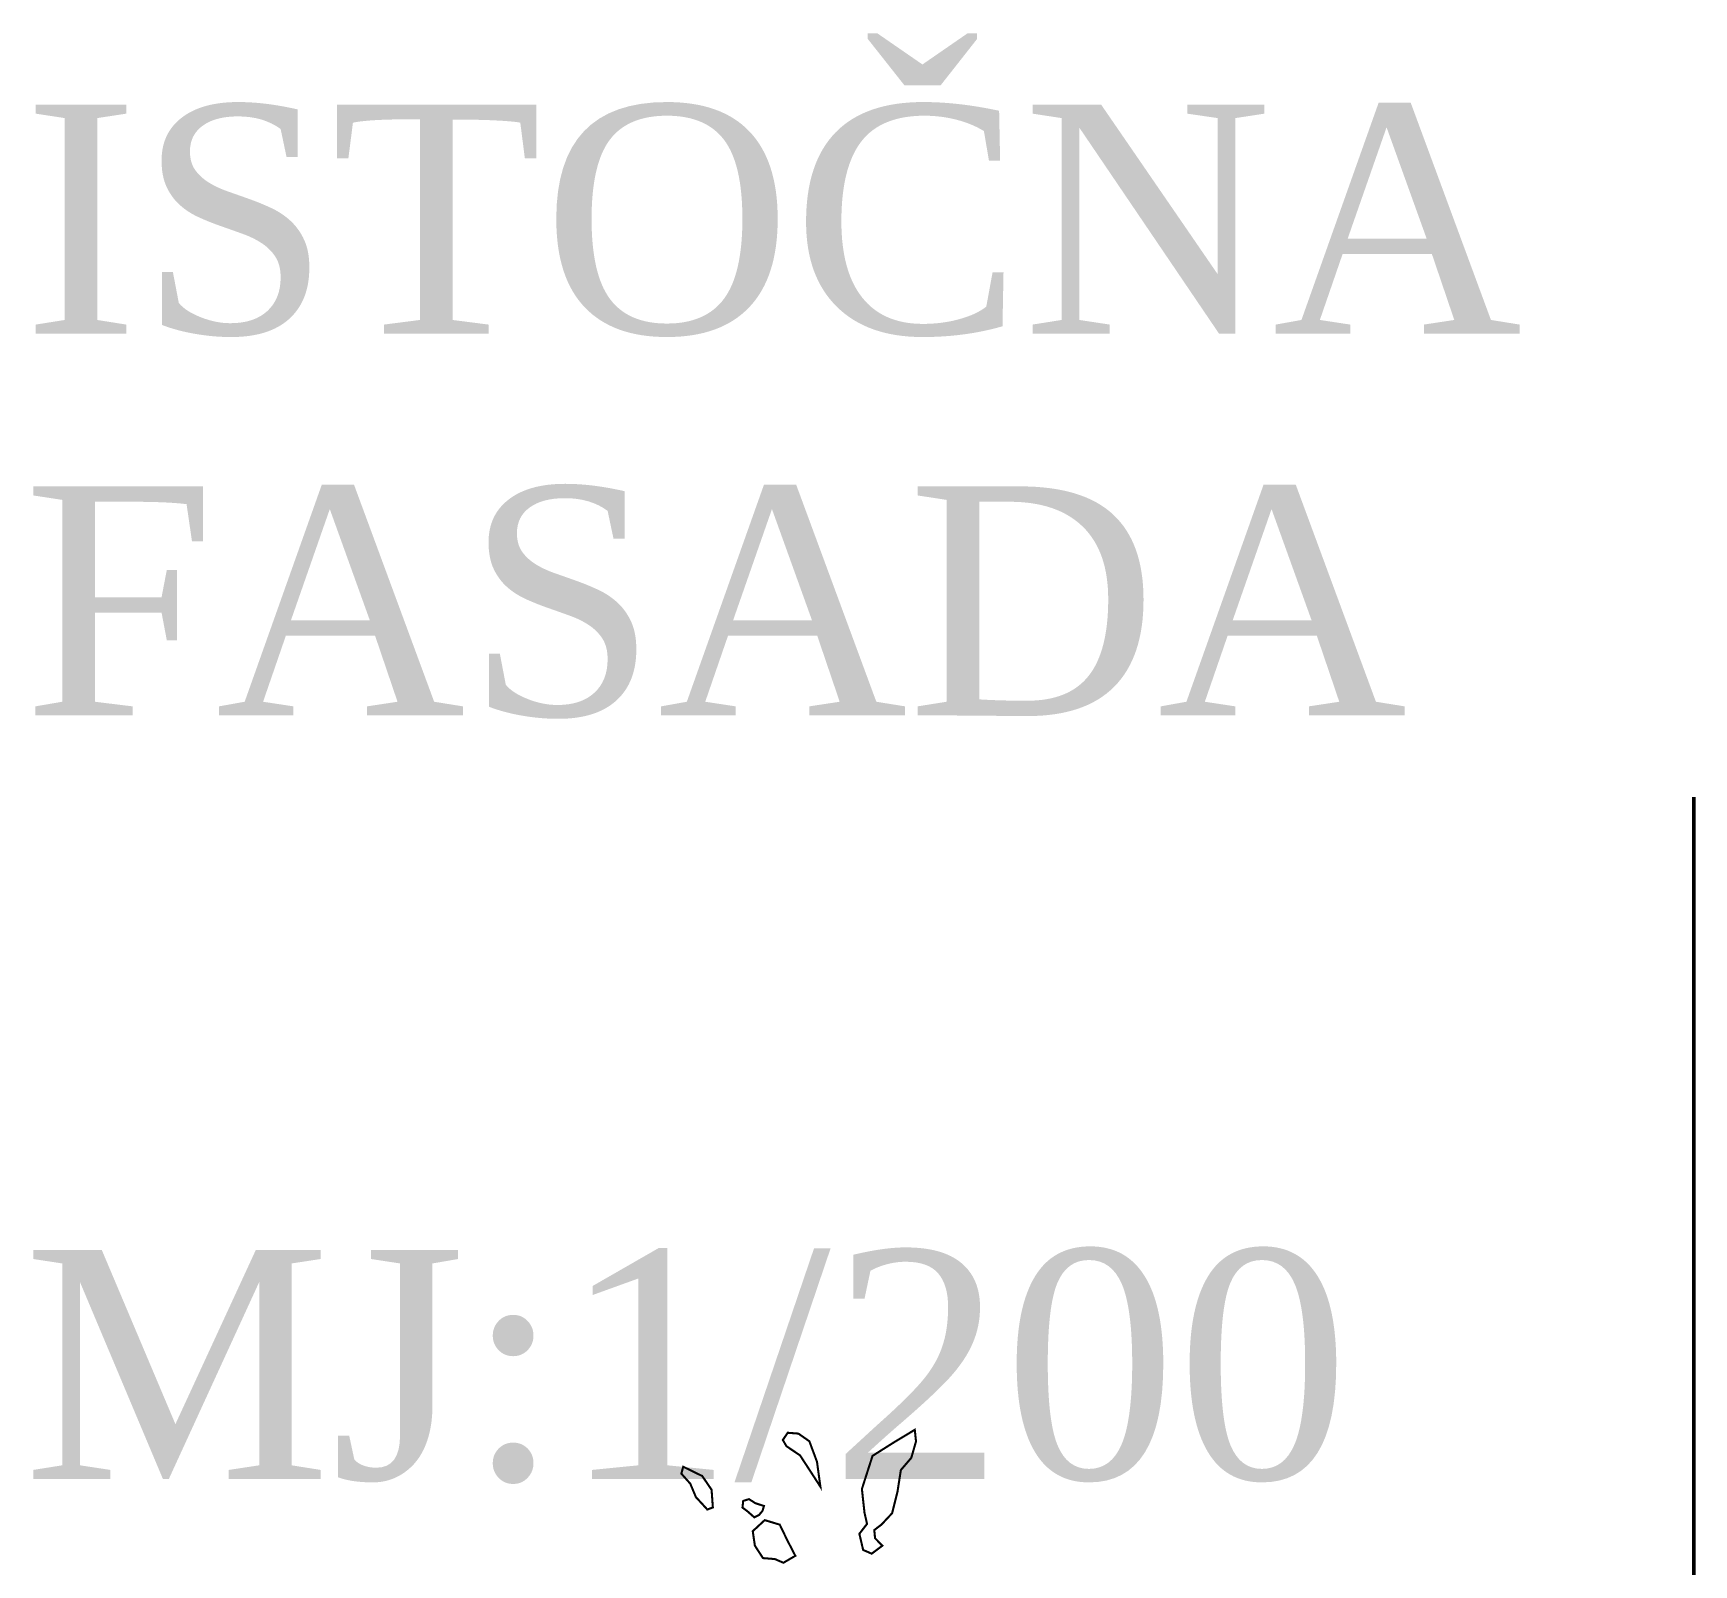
# Model space of a CAD drawing. Header units: millimetres. Extents: x 73 to 57768, y -40361 to 10065.
# Drawn here: x 23668 to 24393, y -5148 to -4479 of the extents above; entities that cross this region are included whole.
import ezdxf

# ---------------------------------------------------------------- set-up
doc = ezdxf.new("R2010")
doc.units = ezdxf.units.MM
for name, color, linetype, lineweight in [('atanka13pogled', 185, 'Continuous', 13), ('kote i srafura', 9, 'Continuous', 5), ('zemljiste', 7, 'Continuous', 50)]:
    doc.layers.add(name, color=color, linetype=linetype, lineweight=lineweight)
doc.styles.add('moj stil', font='ARIAL.TTF', dxfattribs={"height": 15})

msp = doc.modelspace()

# ---------------------------------------------------------------- linework, layer by layer
at = {"layer": 'atanka13pogled', "const_width": 0.9}
for points in [[(24012.081, -5113.508), (24007.653, -5106.666), (24003.176, -5099.799), (23997.275, -5095.829), (23995.675, -5093.096), (23997.807, -5089.945), (24002.468, -5090.305), (24007.269, -5093.669), (24010.596, -5102.631), (24012.081, -5113.508)], [(24053.293, -5088.648), (24044.311, -5094.05), (24034.838, -5100.041), (24030.202, -5114.502), (24031.339, -5124.877), (24032.452, -5129.726), (24029.096, -5134.059), (24030.746, -5141.102), (24034.482, -5142.744), (24039.151, -5139.252), (24035.947, -5135.987), (24035.615, -5132.427), (24038.819, -5129.971), (24043.403, -5125.065), (24045.727, -5115.763), (24047.217, -5106.216), (24051.764, -5100.9), (24053.83, -5093.743), (24053.293, -5088.648)], [(23965.123, -5122.568), (23962.688, -5123.456), (23960.229, -5120.76), (23957.72, -5118.039), (23955.256, -5112.17), (23951.344, -5107.775), (23952.196, -5104.78), (23960.482, -5108.827), (23964.57, -5114.838), (23965.123, -5122.568)], [(23978.381, -5119.696), (23980.902, -5118.918), (23983.668, -5120.694), (23987.441, -5121.906), (23986.795, -5124.054), (23985.29, -5125.834), (23983.243, -5126.877), (23980.264, -5124.279), (23978.046, -5122.589), (23978.381, -5119.696)], [(23987.773, -5128.093), (23982.539, -5132.93), (23983.468, -5139.24), (23986.999, -5144.667), (23992.213, -5145.096), (23995.929, -5146.704), (24001.142, -5143.672), (23997.676, -5136.981), (23994.333, -5130.07), (23987.773, -5128.093)]]:
    msp.add_lwpolyline(points, dxfattribs=at)
at = {"layer": 'zemljiste'}
msp.add_line((24393.461, -7875.981), (24393.461, -4812.426), dxfattribs=at)

# ---------------------------------------------------------------- texts
at = {"layer": 'kote i srafura', "insert": (23663.99, -4510.025), "char_height": 100, "width": 1181.95041, "attachment_point": 1, "style": 'moj stil'}
msp.add_mtext('{\\fTimes New Roman|b0|i0|c238|p18;ISTOČNA FASADA\\P\\PMJ:1/200}', dxfattribs=at)

doc.saveas('drawing.dxf')
